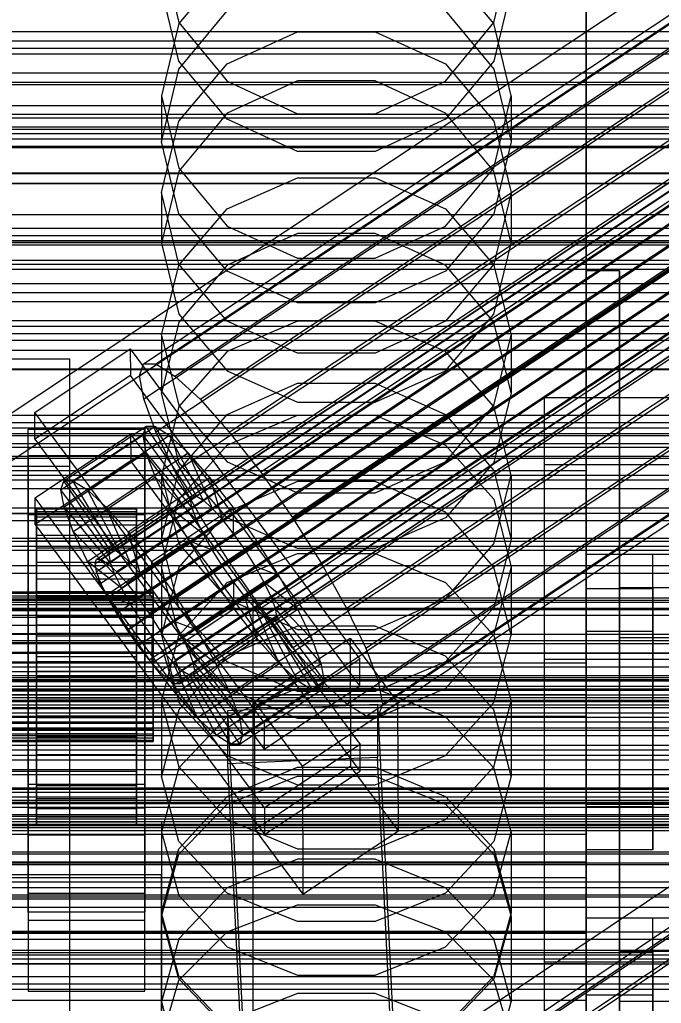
# Model space of a CAD drawing. Header units: millimetres. Extents: x -1970 to 59977, y -50268 to 6837.
# Drawn here: x 132 to 209, y -34498.4 to -34380.3 of the extents above; entities that cross this region are included whole.
import ezdxf

# ---------------------------------------------------------------- set-up
doc = ezdxf.new("R2010")
doc.units = ezdxf.units.MM
for name, color, linetype, lineweight in [('COTAS_O', 1, 'Continuous', 0), ('COTAS_P', 1, 'Continuous', 0), ('frontal_briquetadora', 7, 'Continuous', 0), ('frontal_C01', 7, 'Continuous', 0), ('frontal_C02', 7, 'Continuous', 0), ('frontal_C03', 7, 'Continuous', 0), ('frontal_mezcladora', 7, 'Continuous', 0), ('frontal_secador', 7, 'Continuous', 0), ('frontal_tolva', 7, 'Continuous', 0), ('frontal_tolva-C01', 7, 'Continuous', 0)]:
    doc.layers.add(name, color=color, linetype=linetype, lineweight=lineweight)
doc.dimstyles.new('R19_100', dxfattribs={"dimtxt": 250, "dimasz": 150, "dimexe": 150, "dimexo": 80, "dimgap": 100, "dimtad": 1, "dimtih": 1, "dimtoh": 1, "dimdsep": 46, "dimcen": 0.09, "dimadec": 0, "dimazin": 0, "dimtfac": 1, "dimtdec": 4, "dimtofl": 0, "dimtmove": 0, "dimatfit": 3, "dimfxl": 1, "dimtolj": 1, "dimtzin": 0, "dimarcsym": 0})

# ---------------------------------------------------------------- blocks, each defined once
blk = doc.blocks.new('*D37')
at = {"layer": 'COTAS_P', "color": 0, "lineweight": -2, "transparency": 16777216}
for p, q in [((-1750, -35420), (-1750, -34450)), ((2600, -35420), (2600, -34450)), ((-1600, -34600), (2450, -34600))]:
    blk.add_line(p, q, dxfattribs=at)
at = {"layer": 'COTAS_P', "color": 0, "transparency": 16777216}
for points in [[(-1600, -34575), (-1600, -34625), (-1750, -34600)], [(2450, -34575), (2450, -34625), (2600, -34600)]]:
    blk.add_solid(points, dxfattribs=at)
at = {"layer": 'Defpoints', "color": 0, "transparency": 16777216}
for p in [(2600, -34600), (-1750, -35500), (2600, -35500)]:
    blk.add_point(p, dxfattribs=at)
blk = doc.blocks.new('*D39')
at = {"layer": 'COTAS_O', "color": 0, "lineweight": -2, "transparency": 16777216}
for p, q in [((-1725, -34320), (-1725, -33550)), ((1725, -34320), (1725, -33550)), ((-1575, -33700), (1575, -33700))]:
    blk.add_line(p, q, dxfattribs=at)
at = {"layer": 'COTAS_O', "color": 0, "transparency": 16777216}
for points in [[(-1575, -33675), (-1575, -33725), (-1725, -33700)], [(1575, -33675), (1575, -33725), (1725, -33700)]]:
    blk.add_solid(points, dxfattribs=at)
at = {"layer": 'Defpoints', "color": 0, "transparency": 16777216}
for p in [(1725, -33700), (-1725, -34400), (1725, -34400)]:
    blk.add_point(p, dxfattribs=at)
blk = doc.blocks.new('*D42')
at = {"layer": 'COTAS_O', "color": 0, "lineweight": -2, "transparency": 16777216}
for p, q in [((-570, -33700), (200, -33700)), ((50, -34750), (50, -33850)), ((-570, -34900), (200, -34900))]:
    blk.add_line(p, q, dxfattribs=at)
at = {"layer": 'COTAS_O', "color": 0, "transparency": 16777216}
for points in [[(25, -33850), (75, -33850), (50, -33700)], [(25, -34750), (75, -34750), (50, -34900)]]:
    blk.add_solid(points, dxfattribs=at)
at = {"layer": 'Defpoints', "color": 0, "transparency": 16777216}
for p in [(-650, -33700), (50, -33700), (-650, -34900)]:
    blk.add_point(p, dxfattribs=at)
blk = doc.blocks.new('*D43')
at = {"layer": 'COTAS_O', "color": 0, "lineweight": -2, "transparency": 16777216}
for p, q in [((-650, -34820), (-650, -34050)), ((650, -34820), (650, -34050)), ((-500, -34200), (500, -34200))]:
    blk.add_line(p, q, dxfattribs=at)
at = {"layer": 'COTAS_O', "color": 0, "transparency": 16777216}
for points in [[(-500, -34175), (-500, -34225), (-650, -34200)], [(500, -34175), (500, -34225), (650, -34200)]]:
    blk.add_solid(points, dxfattribs=at)
at = {"layer": 'Defpoints', "color": 0, "transparency": 16777216}
for p in [(650, -34200), (-650, -34900), (650, -34900)]:
    blk.add_point(p, dxfattribs=at)

msp = doc.modelspace()

# ---------------------------------------------------------------- linework, layer by layer
at = {"layer": 'frontal_briquetadora'}
for p, q in [((149, -34371.863), (151.08, -34380.664)), ((188.92, -34380.664), (191, -34371.863)), ((200, -34383.153), (200, -34372.127)), ((200, -34383.24), (200, -34372.205)), ((200, -34372.717), (200, -34391.832)), ((156.907, -34373.853), (151.08, -34380.809)), ((188.92, -34380.809), (183.093, -34373.853)), ((200, -34373.318), (200, -34392.425)), ((200, -34393.018), (200, -34373.92)), ((151.08, -34385.296), (149, -34376.522)), ((191, -34376.522), (188.92, -34385.296)), ((200, -34375.844), (200, -34386.064)), ((200, -34375.925), (200, -34386.153)), ((151.08, -34386.283), (156.906, -34379.254)), ((183.094, -34379.254), (188.92, -34386.283)), ((200, -34379.318), (200, -34388.707)), ((200, -34379.401), (200, -34388.798)), ((151.08, -34380.809), (149, -34389.484)), ((151.08, -34380.664), (156.907, -34387.722)), ((183.093, -34387.722), (188.92, -34380.664)), ((191, -34389.484), (188.92, -34380.809)), ((156.907, -34385.622), (165.327, -34381.804)), ((165.327, -34381.804), (174.673, -34381.804)), ((174.673, -34381.804), (183.093, -34385.622)), ((200, -34391.516), (200, -34383.153)), ((200, -34391.61), (200, -34383.24)), ((156.906, -34392.292), (151.08, -34385.296)), ((151.08, -34392.502), (156.907, -34385.622)), ((183.093, -34385.622), (188.92, -34392.502)), ((188.92, -34385.296), (183.094, -34392.292)), ((149, -34394.99), (151.08, -34386.283)), ((188.92, -34386.283), (191, -34394.99)), ((200, -34386.064), (200, -34393.549)), ((200, -34386.153), (200, -34393.644)), ((165.326, -34387.688), (156.906, -34391.571)), ((156.907, -34387.722), (165.327, -34391.639)), ((174.674, -34387.688), (165.326, -34387.688)), ((174.673, -34391.639), (183.093, -34387.722)), ((183.094, -34391.571), (174.674, -34387.688)), ((149, -34389.484), (149, -34394.99)), ((149, -34389.484), (151.08, -34398.159)), ((188.92, -34398.159), (191, -34389.484)), ((191, -34389.484), (191, -34394.99)), ((200, -34388.707), (200, -34395.296)), ((200, -34388.798), (200, -34395.393)), ((156.906, -34391.571), (151.08, -34398.53)), ((165.327, -34391.639), (174.673, -34391.639)), ((188.92, -34398.53), (183.094, -34391.571)), ((200, -34397.01), (200, -34391.516)), ((200, -34397.108), (200, -34391.61)), ((200, -34391.832), (200, -34410.648)), ((149, -34401.081), (151.08, -34392.502)), ((165.326, -34396.159), (156.906, -34392.292)), ((183.094, -34392.292), (174.674, -34396.159)), ((188.92, -34392.502), (191, -34401.081)), ((200, -34392.425), (200, -34411.23)), ((200, -34411.813), (200, -34393.018)), ((200, -34393.549), (200, -34398.115)), ((200, -34393.644), (200, -34398.214)), ((151.08, -34403.634), (149, -34394.99)), ((191, -34394.99), (188.92, -34403.634)), ((200, -34395.296), (200, -34398.924)), ((200, -34395.393), (200, -34399.023)), ((174.674, -34396.159), (165.326, -34396.159)), ((200, -34399.5), (200, -34397.01)), ((200, -34399.6), (200, -34397.108)), ((151.08, -34398.53), (149, -34407.145)), ((151.08, -34398.159), (156.907, -34405.116)), ((183.093, -34405.116), (188.92, -34398.159)), ((191, -34407.145), (188.92, -34398.53)), ((200, -34398.115), (200, -34399.65)), ((200, -34398.214), (200, -34399.75)), ((200, -34398.924), (200, -34399.5)), ((156.907, -34403.051), (165.327, -34399.304)), ((165.327, -34399.304), (174.673, -34399.304)), ((174.673, -34399.304), (183.093, -34403.051)), ((200, -34399.023), (200, -34399.6)), ((149, -34401.081), (149, -34407.145)), ((151.08, -34409.66), (149, -34401.081)), ((191, -34401.081), (188.92, -34409.66)), ((191, -34401.081), (191, -34407.145)), ((151.08, -34409.801), (156.907, -34403.051)), ((156.906, -34410.517), (151.08, -34403.634)), ((183.093, -34403.051), (188.92, -34409.801)), ((188.92, -34403.634), (183.094, -34410.517)), ((165.326, -34405.988), (156.906, -34409.807)), ((156.907, -34405.116), (165.327, -34408.976)), ((174.674, -34405.988), (165.326, -34405.988)), ((174.673, -34408.976), (183.093, -34405.116)), ((183.094, -34409.807), (174.674, -34405.988)), ((149, -34407.145), (151.08, -34415.689)), ((188.92, -34415.689), (191, -34407.145)), ((165.327, -34408.976), (174.673, -34408.976)), ((149, -34418.219), (151.08, -34409.801)), ((156.907, -34416.54), (151.08, -34409.66)), ((156.906, -34409.807), (151.08, -34416.648)), ((165.326, -34414.319), (156.906, -34410.517)), ((183.094, -34410.517), (174.674, -34414.319)), ((188.92, -34409.66), (183.093, -34416.54)), ((188.92, -34416.648), (183.094, -34409.807)), ((188.92, -34409.801), (191, -34418.219)), ((200, -34454.149), (200, -34410.477)), ((200, -34410.477), (200, -34448.619)), ((204, -34410.477), (200, -34410.477)), ((200, -34410.648), (200, -34429.115)), ((204, -34410.477), (204, -34454.149)), ((204, -34448.619), (204, -34410.477)), ((200, -34411.23), (200, -34429.686)), ((200, -34430.257), (200, -34411.813)), ((174.674, -34414.319), (165.326, -34414.319)), ((151.08, -34416.648), (149, -34425.108)), ((151.08, -34415.689), (156.906, -34422.488)), ((165.327, -34416.505), (156.907, -34420.17)), ((165.327, -34420.358), (156.907, -34416.54)), ((174.673, -34416.505), (165.327, -34416.505)), ((183.093, -34420.17), (174.673, -34416.505)), ((183.093, -34416.54), (174.673, -34420.358)), ((183.094, -34422.488), (188.92, -34415.689)), ((191, -34425.108), (188.92, -34416.648)), ((149, -34418.219), (149, -34425.108)), ((149, -34418.219), (151.08, -34426.637)), ((188.92, -34426.637), (191, -34418.219)), ((191, -34418.219), (191, -34425.108)), ((156.907, -34420.17), (151.08, -34426.776)), ((188.92, -34426.776), (183.093, -34420.17)), ((174.673, -34420.358), (165.327, -34420.358)), ((156.906, -34422.488), (165.326, -34426.241)), ((174.674, -34426.241), (183.094, -34422.488)), ((156.906, -34427.72), (165.326, -34423.972)), ((165.326, -34423.972), (174.674, -34423.972)), ((174.674, -34423.972), (183.094, -34427.72)), ((151.08, -34433.486), (149, -34425.108)), ((191, -34425.108), (188.92, -34433.486)), ((151.08, -34426.776), (149, -34435.012)), ((151.08, -34426.637), (156.907, -34433.388)), ((165.326, -34426.241), (174.674, -34426.241)), ((183.093, -34433.388), (188.92, -34426.637)), ((191, -34435.012), (188.92, -34426.776)), ((151.08, -34434.426), (156.906, -34427.72)), ((156.907, -34431.392), (165.327, -34427.785)), ((165.327, -34427.785), (174.673, -34427.785)), ((174.673, -34427.785), (183.093, -34431.392)), ((183.094, -34427.72), (188.92, -34434.426)), ((200, -34429.115), (200, -34447.187)), ((200, -34429.686), (200, -34447.745)), ((200, -34448.302), (200, -34430.257)), ((151.08, -34437.891), (156.907, -34431.392)), ((183.093, -34431.392), (188.92, -34437.891)), ((149, -34442.708), (151.08, -34434.426)), ((156.906, -34440.145), (151.08, -34433.486)), ((156.907, -34433.388), (165.327, -34437.134)), ((174.673, -34437.134), (183.093, -34433.388)), ((188.92, -34433.486), (183.094, -34440.145)), ((188.92, -34434.426), (191, -34442.708)), ((200, -34434.477), (-160, -34434.477)), ((149, -34435.012), (149, -34442.708)), ((149, -34435.012), (151.08, -34443.249)), ((188.92, -34443.249), (191, -34435.012)), ((191, -34435.012), (191, -34442.708)), ((200, -34478.149), (200, -34434.477)), ((200, -34439.62), (200, -34434.477)), ((165.326, -34435.765), (156.906, -34439.459)), ((174.674, -34435.765), (165.326, -34435.765)), ((183.094, -34439.459), (174.674, -34435.765)), ((149, -34445.996), (151.08, -34437.891)), ((165.327, -34437.134), (174.673, -34437.134)), ((188.92, -34437.891), (191, -34445.996)), ((200, -34441.272), (200, -34438.696)), ((200, -34438.696), (200, -34442.962)), ((-160, -34439.62), (200, -34439.62)), ((156.906, -34439.459), (151.08, -34446.067)), ((165.326, -34443.818), (156.906, -34440.145)), ((183.094, -34440.145), (174.674, -34443.818)), ((188.92, -34446.067), (183.094, -34439.459)), ((200, -34439.62), (200, -34483.291)), ((200, -34450.299), (200, -34441.272)), ((151.08, -34450.901), (149, -34442.708)), ((151.08, -34443.249), (156.907, -34449.855)), ((174.674, -34443.818), (165.326, -34443.818)), ((183.093, -34449.855), (188.92, -34443.249)), ((191, -34442.708), (188.92, -34450.901)), ((200, -34442.962), (200, -34453.421)), ((156.907, -34447.906), (165.327, -34444.394)), ((165.327, -34444.394), (174.673, -34444.394)), ((174.673, -34444.394), (183.093, -34447.906)), ((200, -34444.477), (208, -34444.477)), ((200, -34474.477), (200, -34444.477)), ((200, -34448.416), (200, -34444.991)), ((208, -34444.477), (210, -34444.477)), ((208, -34474.477), (208, -34444.477)), ((149, -34445.996), (149, -34454.221)), ((151.08, -34454.101), (149, -34445.996)), ((151.08, -34446.067), (149, -34454.221)), ((191, -34445.996), (188.92, -34454.101)), ((191, -34454.221), (188.92, -34446.067)), ((191, -34445.996), (191, -34454.221)), ((200, -34447.187), (200, -34464.816)), ((151.08, -34454.234), (156.907, -34447.906)), ((183.093, -34447.906), (188.92, -34454.234)), ((200, -34447.745), (200, -34465.36)), ((200, -34465.903), (200, -34448.302)), ((200, -34458.171), (200, -34448.416)), ((204, -34448.477), (210, -34448.477)), ((204, -34454.477), (204, -34448.477)), ((200, -34448.619), (200, -34492.29)), ((200, -34448.619), (204, -34448.619)), ((200, -34448.619), (200, -34474.822)), ((200, -34453.761), (200, -34448.619)), ((200, -34448.619), (208, -34448.619)), ((204, -34492.29), (204, -34448.619)), ((208, -34474.822), (208, -34448.619)), ((208, -34448.619), (208, -34453.761)), ((156.906, -34457.404), (151.08, -34450.901)), ((156.907, -34449.855), (165.327, -34453.52)), ((174.673, -34453.52), (183.093, -34449.855)), ((188.92, -34450.901), (183.094, -34457.404)), ((200, -34464.401), (200, -34450.299)), ((200, -34453.453), (200, -34450.877)), ((200, -34450.877), (200, -34455.143)), ((200, -34451.11), (-160, -34451.11)), ((200, -34483.291), (200, -34451.11)), ((200, -34457.538), (200, -34451.11)), ((165.326, -34453.127), (156.906, -34456.734)), ((174.674, -34453.127), (165.326, -34453.127)), ((183.094, -34456.734), (174.674, -34453.127)), ((149, -34454.221), (151.08, -34462.278)), ((149, -34462.125), (151.08, -34454.234)), ((156.907, -34460.601), (151.08, -34454.101)), ((165.327, -34453.52), (174.673, -34453.52)), ((188.92, -34454.101), (183.093, -34460.601)), ((188.92, -34462.278), (191, -34454.221)), ((188.92, -34454.234), (191, -34462.125)), ((200, -34453.421), (200, -34468.481)), ((200, -34462.48), (200, -34453.453)), ((200, -34479.964), (200, -34453.761)), ((208, -34453.761), (200, -34453.761)), ((200, -34698), (200, -34454.149)), ((200, -34454.149), (200, -34492.29)), ((204, -34454.149), (200, -34454.149)), ((204, -34454.149), (204, -34698)), ((204, -34492.29), (204, -34454.149)), ((204, -34454.477), (210, -34454.477)), ((208, -34453.761), (208, -34479.964)), ((200, -34455.143), (200, -34465.602)), ((156.906, -34456.734), (151.08, -34463.181)), ((188.92, -34463.18), (183.094, -34456.734)), ((-160, -34457.538), (200, -34457.538)), ((165.326, -34460.988), (156.906, -34457.404)), ((183.094, -34457.404), (174.674, -34460.988)), ((200, -34457.538), (200, -34489.719)), ((200, -34472.77), (200, -34458.171)), ((200, -34461.368), (-160, -34461.368)), ((165.327, -34460.596), (156.907, -34464.004)), ((165.327, -34464.208), (156.907, -34460.601)), ((174.674, -34460.988), (165.326, -34460.988)), ((174.673, -34460.596), (165.327, -34460.596)), ((183.093, -34464.004), (174.673, -34460.596)), ((183.093, -34460.601), (174.673, -34464.208)), ((200, -34489.719), (200, -34461.368)), ((200, -34463.94), (200, -34461.368)), ((149, -34462.125), (149, -34471.125)), ((149, -34462.125), (151.08, -34470.016)), ((151.08, -34462.278), (156.906, -34468.668)), ((183.094, -34468.668), (188.92, -34462.278)), ((188.92, -34470.016), (191, -34462.125)), ((191, -34462.125), (191, -34471.125)), ((200, -34476.582), (200, -34462.48)), ((-160, -34463.94), (200, -34463.94)), ((151.08, -34463.181), (149, -34471.125)), ((191, -34471.125), (188.92, -34463.18)), ((200, -34463.94), (200, -34492.29)), ((156.907, -34464.004), (151.08, -34470.145)), ((174.673, -34464.208), (165.327, -34464.208)), ((188.92, -34470.145), (183.093, -34464.004)), ((200, -34481.433), (200, -34464.401)), ((200, -34464.816), (200, -34481.959)), ((200, -34465.36), (200, -34482.486)), ((200, -34465.602), (200, -34480.662)), ((200, -34483.013), (200, -34465.903)), ((156.906, -34468.668), (165.326, -34472.188)), ((174.674, -34472.188), (183.094, -34468.668)), ((200, -34468.481), (200, -34485.849)), ((151.08, -34470.145), (149, -34477.803)), ((151.08, -34470.016), (156.907, -34476.344)), ((156.906, -34473.572), (165.326, -34470.06)), ((165.326, -34470.06), (174.674, -34470.06)), ((174.674, -34470.06), (183.094, -34473.572)), ((183.093, -34476.344), (188.92, -34470.016)), ((191, -34477.803), (188.92, -34470.145)), ((151.08, -34478.964), (149, -34471.125)), ((156.907, -34474.485), (165.327, -34471.151)), ((165.326, -34472.188), (174.674, -34472.188)), ((165.327, -34471.151), (174.673, -34471.151)), ((174.673, -34471.151), (183.093, -34474.485)), ((191, -34471.125), (188.92, -34478.964)), ((200, -34489.991), (200, -34472.77)), ((151.08, -34479.841), (156.906, -34473.572)), ((151.08, -34480.494), (156.907, -34474.485)), ((183.093, -34474.485), (188.92, -34480.494)), ((183.094, -34473.572), (188.92, -34479.841)), ((200, -34474.477), (208, -34474.477)), ((208, -34474.477), (210, -34474.477)), ((200, -34474.822), (200, -34479.964)), ((208, -34474.822), (200, -34474.822)), ((208, -34479.964), (208, -34474.822)), ((156.907, -34476.344), (165.327, -34479.856)), ((174.673, -34479.856), (183.093, -34476.344)), ((200, -34493.614), (200, -34476.582)), ((149, -34477.803), (149, -34487.557)), ((149, -34477.803), (151.08, -34485.461)), ((188.92, -34485.461), (191, -34477.803)), ((191, -34477.803), (191, -34487.557)), ((200, -34478.149), (-160, -34478.149)), ((156.906, -34485.172), (151.08, -34478.964)), ((188.92, -34478.964), (183.094, -34485.172)), ((200, -34722), (200, -34478.149)), ((200, -34483.291), (200, -34478.149)), ((149, -34487.557), (151.08, -34479.841)), ((165.327, -34479.856), (174.673, -34479.856)), ((188.92, -34479.841), (191, -34487.557)), ((208, -34479.964), (200, -34479.964)), ((-160, -34481.433), (200, -34481.433)), ((149, -34487.986), (151.08, -34480.494)), ((165.326, -34481.091), (156.906, -34484.534)), ((174.674, -34481.091), (165.326, -34481.091)), ((183.094, -34484.534), (174.674, -34481.091)), ((188.92, -34480.494), (191, -34487.986)), ((200, -34480.662), (200, -34498.03)), ((200, -34498.801), (200, -34481.433)), ((200, -34481.959), (200, -34498.57)), ((200, -34482.486), (200, -34499.08)), ((-160, -34483.291), (200, -34483.291)), ((200, -34499.589), (200, -34483.013)), ((200, -34483.291), (200, -34727.142)), ((200, -34715.652), (200, -34483.291)), ((200, -34489.719), (200, -34483.291)), ((156.906, -34484.534), (151.08, -34490.676)), ((165.326, -34488.588), (156.906, -34485.172)), ((183.094, -34485.172), (174.674, -34488.588)), ((188.92, -34490.676), (183.094, -34484.534)), ((-160, -34485.849), (200, -34485.849)), ((151.08, -34485.461), (156.907, -34491.602)), ((183.093, -34491.602), (188.92, -34485.461)), ((200, -34485.849), (200, -34502.881)), ((151.08, -34495.158), (149, -34487.557)), ((156.907, -34489.803), (165.327, -34486.586)), ((165.327, -34486.586), (174.673, -34486.586)), ((174.673, -34486.586), (183.093, -34489.803)), ((191, -34487.557), (188.92, -34495.158)), ((149, -34487.986), (149, -34498.23)), ((151.08, -34495.478), (149, -34487.986)), ((174.674, -34488.588), (165.326, -34488.588)), ((191, -34487.986), (188.92, -34495.478)), ((191, -34487.986), (191, -34498.23)), ((200, -34488.149), (208, -34488.149)), ((200, -34518.149), (200, -34488.149)), ((208, -34488.149), (210, -34488.149)), ((208, -34518.149), (208, -34488.149)), ((-160, -34489.719), (200, -34489.719)), ((151.08, -34495.6), (156.907, -34489.803)), ((183.093, -34489.803), (188.92, -34495.6)), ((200, -34489.719), (200, -34722.08)), ((200, -34716.717), (200, -34489.719)), ((200, -34492.29), (200, -34489.719)), ((-160, -34489.991), (200, -34489.991)), ((151.08, -34490.676), (149, -34498.23)), ((191, -34498.23), (188.92, -34490.676)), ((200, -34489.991), (200, -34507.212)), ((156.907, -34491.602), (165.327, -34495.01)), ((174.673, -34495.01), (183.093, -34491.602)), ((204, -34492.149), (210, -34492.149)), ((204, -34498.149), (204, -34492.149)), ((-160, -34492.29), (200, -34492.29)), ((200, -34492.29), (200, -34719.288)), ((200, -34492.29), (204, -34492.29)), ((200, -34492.29), (200, -34713.16)), ((200, -34497.432), (200, -34492.29)), ((200, -34492.29), (208, -34492.29)), ((204, -34719.288), (204, -34492.29)), ((208, -34713.16), (208, -34492.29)), ((208, -34492.29), (208, -34497.432)), ((-160, -34493.614), (200, -34493.614)), ((200, -34510.982), (200, -34493.614)), ((149, -34502.829), (151.08, -34495.6)), ((156.906, -34501.17), (151.08, -34495.158)), ((156.907, -34501.486), (151.08, -34495.478)), ((165.327, -34495.01), (174.673, -34495.01)), ((188.92, -34495.478), (183.093, -34501.486)), ((188.92, -34495.158), (183.094, -34501.17)), ((188.92, -34495.6), (191, -34502.829)), ((-160, -34498.03), (200, -34498.03)), ((165.326, -34497.219), (156.906, -34500.552)), ((174.674, -34497.219), (165.326, -34497.219)), ((183.094, -34500.552), (174.674, -34497.219)), ((200, -34718.302), (200, -34497.432)), ((208, -34497.432), (200, -34497.432)), ((200, -34498.03), (200, -34515.062)), ((204, -34498.149), (210, -34498.149)), ((208, -34497.432), (208, -34718.302)), ((149, -34498.23), (151.08, -34505.662)), ((188.92, -34505.662), (191, -34498.23))]:
    msp.add_line(p, q, dxfattribs=at)
at = {"layer": 'frontal_C01'}
for p, q in [((146.872, -34421.648), (331.181, -34299.317)), ((148.32, -34421.655), (332.629, -34299.324)), ((146.383, -34423.082), (330.692, -34300.75)), ((150.629, -34423.103), (334.938, -34300.771)), ((141.218, -34445.083), (355.017, -34303.179)), ((141.731, -34445.086), (355.53, -34303.182)), ((141.045, -34445.591), (354.844, -34303.687)), ((142.549, -34445.599), (356.348, -34303.694)), ((146.887, -34425.858), (331.197, -34303.526)), ((153.641, -34425.891), (337.95, -34303.56)), ((141.224, -34446.575), (355.022, -34304.671)), ((143.617, -34446.587), (357.415, -34304.683)), ((141.742, -34447.968), (355.541, -34306.063)), ((144.861, -34447.983), (358.659, -34306.079)), ((142.565, -34449.674), (356.363, -34307.77)), ((359.995, -34307.788), (146.196, -34449.692)), ((148.35, -34429.788), (332.659, -34307.456)), ((157.152, -34429.832), (341.461, -34307.5)), ((143.635, -34451.578), (357.434, -34309.674)), ((147.533, -34451.597), (361.332, -34309.693)), ((144.881, -34453.55), (358.68, -34311.645)), ((148.779, -34453.569), (362.578, -34311.665)), ((150.672, -34434.604), (334.981, -34312.272)), ((345.231, -34312.323), (160.922, -34434.655)), ((146.218, -34455.455), (360.017, -34313.551)), ((149.85, -34455.473), (363.648, -34313.569)), ((147.554, -34457.164), (361.352, -34315.26)), ((150.672, -34457.18), (364.471, -34315.275)), ((148.798, -34458.56), (362.596, -34316.656)), ((151.191, -34458.572), (364.989, -34316.668)), ((149.865, -34459.548), (363.664, -34317.644)), ((150.683, -34460.061), (364.482, -34318.157)), ((151.196, -34460.064), (364.995, -34318.159)), ((151.369, -34459.556), (365.168, -34317.652)), ((153.694, -34439.977), (338.003, -34317.646)), ((164.693, -34440.032), (349.002, -34317.701)), ((157.211, -34445.542), (341.52, -34323.211)), ((168.21, -34445.597), (352.519, -34323.266)), ((160.982, -34450.92), (345.291, -34328.588)), ((171.232, -34450.971), (355.541, -34328.639)), ((164.752, -34455.743), (349.061, -34333.411)), ((173.554, -34455.787), (357.863, -34333.455)), ((168.263, -34459.683), (352.572, -34337.351)), ((175.016, -34459.717), (359.326, -34337.385)), ((171.275, -34462.472), (355.584, -34340.14)), ((175.521, -34462.493), (359.83, -34340.161)), ((173.584, -34463.919), (357.893, -34341.588)), ((175.032, -34463.926), (359.341, -34341.595)), ((228.298, -34363.008), (130, -34428.251)), ((130, -34433.939), (228.298, -34368.695)), ((133.809, -34427.463), (145.277, -34419.851)), ((145.277, -34419.851), (145.289, -34423.053)), ((145.277, -34419.851), (172.809, -34457.09)), ((146.383, -34423.082), (146.872, -34421.648)), ((146.872, -34421.648), (148.32, -34421.655)), ((148.32, -34421.655), (150.629, -34423.103)), ((145.289, -34423.053), (133.821, -34430.664)), ((172.821, -34460.292), (145.289, -34423.053)), ((146.887, -34425.858), (146.383, -34423.082)), ((150.629, -34423.103), (153.641, -34425.891)), ((148.35, -34429.788), (146.887, -34425.858)), ((153.641, -34425.891), (157.152, -34429.832)), ((133.821, -34430.664), (133.809, -34427.463)), ((161.341, -34464.702), (133.809, -34427.463)), ((133, -34432.69), (133, -34429.489)), ((133, -34429.489), (147, -34429.489)), ((133, -34474.962), (133, -34429.489)), ((137.313, -34435.674), (147.143, -34429.149)), ((138.396, -34435.679), (148.226, -34429.155)), ((147.143, -34429.149), (146.777, -34430.222)), ((147, -34429.489), (147, -34432.69)), ((147, -34429.489), (147, -34474.962)), ((148.226, -34429.155), (147.143, -34429.149)), ((147.143, -34429.149), (152.686, -34437.472)), ((149.953, -34430.237), (148.226, -34429.155)), ((148.226, -34429.155), (153.199, -34437.474)), ((133.821, -34430.664), (161.353, -34467.903)), ((133.847, -34437.708), (145.315, -34430.096)), ((136.948, -34436.746), (146.777, -34430.222)), ((140.123, -34436.762), (149.953, -34430.237)), ((145.315, -34430.096), (145.327, -34433.298)), ((145.315, -34430.096), (172.847, -34467.335)), ((146.777, -34430.222), (152.513, -34437.98)), ((146.777, -34430.222), (147.155, -34432.298)), ((150.672, -34434.604), (148.35, -34429.788)), ((152.207, -34432.323), (149.953, -34430.237)), ((149.953, -34430.237), (154.017, -34437.987)), ((157.152, -34429.832), (160.922, -34434.655)), ((147, -34432.69), (133, -34432.69)), ((133, -34432.69), (133, -34478.164)), ((137.325, -34438.823), (147.155, -34432.298)), ((142.377, -34438.848), (152.207, -34432.323)), ((147, -34478.164), (147, -34432.69)), ((147.155, -34432.298), (152.692, -34438.963)), ((147.155, -34432.298), (148.249, -34435.238)), ((154.833, -34435.271), (152.207, -34432.323)), ((152.207, -34432.323), (155.085, -34438.975)), ((145.327, -34433.298), (133.859, -34440.91)), ((172.859, -34470.537), (145.327, -34433.298)), ((138.419, -34441.762), (148.249, -34435.238)), ((145.003, -34441.795), (154.833, -34435.271)), ((148.249, -34435.238), (153.21, -34440.356)), ((148.249, -34435.238), (149.985, -34438.84)), ((153.694, -34439.977), (150.672, -34434.604)), ((157.653, -34438.879), (154.833, -34435.271)), ((154.833, -34435.271), (156.329, -34440.371)), ((160.922, -34434.655), (164.693, -34440.032)), ((136.948, -34436.746), (137.313, -34435.674)), ((142.683, -34444.504), (136.948, -34436.746)), ((137.325, -34438.823), (136.948, -34436.746)), ((142.856, -34443.996), (137.313, -34435.674)), ((137.313, -34435.674), (138.396, -34435.679)), ((143.369, -34443.999), (138.396, -34435.679)), ((138.396, -34435.679), (140.123, -34436.762)), ((144.188, -34444.511), (140.123, -34436.762)), ((140.123, -34436.762), (142.377, -34438.848)), ((133.859, -34440.91), (133.847, -34437.708)), ((161.379, -34474.947), (133.847, -34437.708)), ((152.686, -34437.472), (142.856, -34443.996)), ((153.199, -34437.474), (143.369, -34443.999)), ((152.513, -34437.98), (152.686, -34437.472)), ((152.686, -34437.472), (153.199, -34437.474)), ((153.199, -34437.474), (154.017, -34437.987)), ((134, -34449.02), (134, -34439.041)), ((134, -34439.041), (134, -34439.372)), ((134, -34439.041), (146, -34439.041)), ((134, -34440.002), (134, -34439.041)), ((142.862, -34445.488), (137.325, -34438.823)), ((138.419, -34441.762), (137.325, -34438.823)), ((140.156, -34445.365), (149.985, -34438.84)), ((145.255, -34445.5), (142.377, -34438.848)), ((142.377, -34438.848), (145.003, -34441.795)), ((152.513, -34437.98), (142.683, -34444.504)), ((152.692, -34438.963), (142.862, -34445.488)), ((154.017, -34437.987), (144.188, -34444.511)), ((155.085, -34438.975), (145.255, -34445.5)), ((146, -34439.372), (146, -34439.041)), ((146, -34439.041), (146, -34449.02)), ((146, -34439.041), (146, -34440.002)), ((157.653, -34438.879), (147.823, -34445.403)), ((149.985, -34438.84), (154.033, -34442.062)), ((149.985, -34438.84), (152.246, -34442.86)), ((152.692, -34438.963), (152.513, -34437.98)), ((153.21, -34440.356), (152.692, -34438.963)), ((154.017, -34437.987), (155.085, -34438.975)), ((155.085, -34438.975), (156.329, -34440.371)), ((157.665, -34442.08), (157.653, -34438.879)), ((160.474, -34442.901), (157.653, -34438.879)), ((133, -34442.936), (133, -34439.734)), ((133, -34439.734), (147, -34439.734)), ((133, -34485.207), (133, -34439.734)), ((134, -34449.177), (134, -34439.372)), ((134, -34439.372), (134, -34440.972)), ((134, -34439.372), (146, -34439.372)), ((134, -34449.475), (134, -34440.002)), ((134, -34440.002), (146, -34440.002)), ((134, -34442.189), (134, -34440.002)), ((146, -34440.972), (146, -34439.372)), ((146, -34439.372), (146, -34449.177)), ((146, -34440.002), (146, -34449.475)), ((146, -34440.002), (146, -34442.189)), ((147, -34439.734), (147, -34442.936)), ((147, -34439.734), (147, -34485.207)), ((157.211, -34445.542), (153.694, -34439.977)), ((164.693, -34440.032), (168.21, -34445.597)), ((133.859, -34440.91), (161.391, -34478.149)), ((134, -34449.935), (134, -34440.972)), ((134, -34440.972), (134, -34443.733)), ((134, -34440.972), (146, -34440.972)), ((153.21, -34440.356), (143.38, -34446.88)), ((146, -34443.733), (146, -34440.972)), ((146, -34440.972), (146, -34449.935)), ((156.329, -34440.371), (146.499, -34446.896)), ((154.033, -34442.062), (153.21, -34440.356)), ((156.329, -34440.371), (157.665, -34442.08)), ((134, -34450.512), (134, -34442.189)), ((134, -34442.189), (146, -34442.189)), ((134, -34445.455), (134, -34442.189)), ((143.38, -34446.88), (138.419, -34441.762)), ((140.156, -34445.365), (138.419, -34441.762)), ((154.033, -34442.062), (144.203, -34448.587)), ((146.499, -34446.896), (145.003, -34441.795)), ((145.003, -34441.795), (147.823, -34445.403)), ((146, -34442.189), (146, -34450.512)), ((146, -34442.189), (146, -34445.455)), ((147.835, -34448.605), (157.665, -34442.08)), ((155.103, -34443.966), (154.033, -34442.062)), ((157.665, -34442.08), (159.001, -34443.986)), ((147, -34442.936), (133, -34442.936)), ((133, -34442.936), (133, -34488.409)), ((134, -34451.243), (134, -34443.733)), ((134, -34443.733), (134, -34447.467)), ((134, -34443.733), (146, -34443.733)), ((142.416, -34449.384), (152.246, -34442.86)), ((146, -34447.467), (146, -34443.733)), ((146, -34443.733), (146, -34451.243)), ((147, -34488.409), (147, -34442.936)), ((150.644, -34449.425), (160.474, -34442.901)), ((152.246, -34442.86), (155.103, -34443.966)), ((152.246, -34442.86), (154.877, -34447.023)), ((160.474, -34442.901), (159.001, -34443.986)), ((163.105, -34447.064), (160.474, -34442.901)), ((142.856, -34443.996), (142.683, -34444.504)), ((142.683, -34444.504), (142.862, -34445.488)), ((143.369, -34443.999), (142.856, -34443.996)), ((144.188, -34444.511), (143.369, -34443.999)), ((145.255, -34445.5), (144.188, -34444.511)), ((155.103, -34443.966), (145.274, -34450.491)), ((159.001, -34443.986), (149.171, -34450.51)), ((156.35, -34445.938), (155.103, -34443.966)), ((159.001, -34443.986), (160.247, -34445.958)), ((134, -34452.058), (134, -34445.455)), ((134, -34445.455), (146, -34445.455)), ((134, -34449.575), (134, -34445.455)), ((144.203, -34448.587), (140.156, -34445.365)), ((142.416, -34449.384), (140.156, -34445.365)), ((141.045, -34445.591), (141.218, -34445.083)), ((141.224, -34446.575), (141.045, -34445.591)), ((141.218, -34445.083), (141.731, -34445.086)), ((141.731, -34445.086), (142.549, -34445.599)), ((142.549, -34445.599), (143.617, -34446.587)), ((142.862, -34445.488), (143.38, -34446.88)), ((146.499, -34446.896), (145.255, -34445.5)), ((146, -34445.455), (146, -34452.058)), ((146, -34445.455), (146, -34449.575)), ((156.35, -34445.938), (146.52, -34452.463)), ((147.823, -34445.403), (147.835, -34448.605)), ((147.823, -34445.403), (150.644, -34449.425)), ((160.247, -34445.958), (150.417, -34452.482)), ((154.877, -34447.023), (156.35, -34445.938)), ((157.686, -34447.844), (156.35, -34445.938)), ((160.982, -34450.92), (157.211, -34445.542)), ((163.105, -34447.064), (160.247, -34445.958)), ((160.247, -34445.958), (161.318, -34447.862)), ((168.21, -34445.597), (171.232, -34450.971)), ((141.742, -34447.968), (141.224, -34446.575)), ((143.38, -34446.88), (144.203, -34448.587)), ((143.617, -34446.587), (144.861, -34447.983)), ((145.047, -34453.547), (154.877, -34447.023)), ((147.835, -34448.605), (146.499, -34446.896)), ((153.275, -34453.588), (163.105, -34447.064)), ((154.877, -34447.023), (157.698, -34451.045)), ((165.365, -34451.083), (163.105, -34447.064)), ((134, -34453.011), (134, -34447.467)), ((134, -34447.467), (134, -34451.918)), ((134, -34447.467), (146, -34447.467)), ((142.565, -34449.674), (141.742, -34447.968)), ((144.203, -34448.587), (145.274, -34450.491)), ((144.861, -34447.983), (146.196, -34449.692)), ((146, -34451.918), (146, -34447.467)), ((146, -34447.467), (146, -34453.011)), ((157.686, -34447.844), (147.856, -34454.368)), ((161.318, -34447.862), (151.488, -34454.386)), ((157.698, -34451.045), (157.686, -34447.844)), ((159.022, -34449.552), (157.686, -34447.844)), ((165.365, -34451.083), (161.318, -34447.862)), ((161.318, -34447.862), (162.14, -34449.568)), ((-148, -34449.02), (148, -34449.02)), ((-148, -34449.177), (148, -34449.177)), ((-148, -34449.475), (148, -34449.475)), ((134, -34449.177), (134, -34449.02)), ((146, -34449.02), (134, -34449.02)), ((134, -34449.02), (134, -34449.475)), ((134, -34449.935), (134, -34449.177)), ((146, -34449.177), (134, -34449.177)), ((146, -34449.475), (134, -34449.475)), ((134, -34449.475), (134, -34450.512)), ((134, -34454.01), (134, -34449.575)), ((134, -34449.575), (146, -34449.575)), ((134, -34454.27), (134, -34449.575)), ((145.274, -34450.491), (142.416, -34449.384)), ((145.047, -34453.547), (142.416, -34449.384)), ((143.635, -34451.578), (142.565, -34449.674)), ((146, -34449.02), (146, -34449.177)), ((146, -34449.475), (146, -34449.02)), ((146, -34449.177), (146, -34449.935)), ((146, -34450.512), (146, -34449.475)), ((146, -34449.575), (146, -34454.01)), ((146, -34449.575), (146, -34454.27)), ((146.196, -34449.692), (147.533, -34451.597)), ((149.171, -34450.51), (147.835, -34448.605)), ((148, -34449.177), (148, -34449.02)), ((148, -34449.02), (148, -34449.475)), ((148, -34449.935), (148, -34449.177)), ((148, -34449.475), (148, -34450.512)), ((149.171, -34450.51), (150.644, -34449.425)), ((159.022, -34449.552), (149.192, -34456.077)), ((150.644, -34449.425), (153.275, -34453.588)), ((162.14, -34449.568), (152.311, -34456.092)), ((160.518, -34454.653), (159.022, -34449.552)), ((160.266, -34450.949), (159.022, -34449.552)), ((167.102, -34454.686), (162.14, -34449.568)), ((162.14, -34449.568), (162.659, -34450.961)), ((-148, -34449.935), (148, -34449.935)), ((-148, -34450.512), (148, -34450.512)), ((134, -34451.243), (134, -34449.935)), ((146, -34449.935), (134, -34449.935)), ((146, -34450.512), (134, -34450.512)), ((134, -34450.512), (134, -34452.058)), ((145.274, -34450.491), (146.52, -34452.463)), ((146, -34449.935), (146, -34451.243)), ((146, -34452.058), (146, -34450.512)), ((148, -34451.243), (148, -34449.935)), ((148, -34450.512), (148, -34452.058)), ((150.417, -34452.482), (149.171, -34450.51)), ((160.266, -34450.949), (150.436, -34457.473)), ((163.144, -34457.6), (160.266, -34450.949)), ((161.333, -34451.937), (160.266, -34450.949)), ((164.752, -34455.743), (160.982, -34450.92)), ((-148, -34451.243), (148, -34451.243)), ((-148, -34452.058), (148, -34452.058)), ((134, -34453.011), (134, -34451.243)), ((146, -34451.243), (134, -34451.243)), ((134, -34451.918), (134, -34455.12)), ((146, -34451.918), (134, -34451.918)), ((134, -34451.918), (134, -34456.784)), ((146, -34452.058), (134, -34452.058)), ((134, -34452.058), (134, -34454.01)), ((144.881, -34453.55), (143.635, -34451.578)), ((146, -34451.243), (146, -34453.011)), ((146, -34455.12), (146, -34451.918)), ((146, -34456.784), (146, -34451.918)), ((146, -34454.01), (146, -34452.058)), ((147.533, -34451.597), (148.779, -34453.569)), ((147.868, -34457.57), (157.698, -34451.045)), ((148, -34453.011), (148, -34451.243)), ((148, -34452.058), (148, -34454.01)), ((161.333, -34451.937), (151.503, -34458.461)), ((162.659, -34450.961), (152.829, -34457.485)), ((162.837, -34451.944), (153.008, -34458.469)), ((155.535, -34457.608), (165.365, -34451.083)), ((157.698, -34451.045), (160.518, -34454.653)), ((165.397, -34459.687), (161.333, -34451.937)), ((162.151, -34452.45), (161.333, -34451.937)), ((168.196, -34457.626), (162.659, -34450.961)), ((162.659, -34450.961), (162.837, -34451.944)), ((162.837, -34451.944), (162.664, -34452.452)), ((168.573, -34459.702), (162.837, -34451.944)), ((167.102, -34454.686), (165.365, -34451.083)), ((171.232, -34450.971), (173.554, -34455.787)), ((-148, -34453.011), (148, -34453.011)), ((134, -34455.12), (134, -34453.011)), ((146, -34453.011), (134, -34453.011)), ((146.52, -34452.463), (145.047, -34453.547)), ((146, -34453.011), (146, -34455.12)), ((146.52, -34452.463), (147.856, -34454.368)), ((148, -34455.12), (148, -34453.011)), ((151.488, -34454.386), (150.417, -34452.482)), ((150.417, -34452.482), (153.275, -34453.588)), ((162.151, -34452.45), (152.321, -34458.974)), ((162.664, -34452.452), (152.835, -34458.976)), ((167.125, -34460.769), (162.151, -34452.45)), ((162.664, -34452.452), (162.151, -34452.45)), ((168.208, -34460.775), (162.664, -34452.452)), ((-148, -34454.01), (148, -34454.01)), ((146, -34454.01), (134, -34454.01)), ((134, -34454.01), (134, -34456.234)), ((134, -34456.234), (134, -34454.27)), ((134, -34454.27), (146, -34454.27)), ((134, -34459.219), (134, -34454.27)), ((146.218, -34455.455), (144.881, -34453.55)), ((147.868, -34457.57), (145.047, -34453.547)), ((146, -34456.234), (146, -34454.01)), ((146, -34454.27), (146, -34456.234)), ((146, -34454.27), (146, -34459.219)), ((147.856, -34454.368), (147.868, -34457.57)), ((147.856, -34454.368), (149.192, -34456.077)), ((148, -34454.01), (148, -34456.234)), ((148.779, -34453.569), (149.85, -34455.473)), ((152.311, -34456.092), (151.488, -34454.386)), ((151.488, -34454.386), (155.535, -34457.608)), ((153.275, -34453.588), (155.535, -34457.608)), ((148, -34455.12), (-148, -34455.12)), ((134, -34455.12), (146, -34455.12)), ((134, -34457.425), (134, -34455.12)), ((146, -34455.12), (146, -34457.425)), ((147.554, -34457.164), (146.218, -34455.455)), ((148, -34457.425), (148, -34455.12)), ((149.85, -34455.473), (150.672, -34457.18)), ((150.688, -34461.177), (160.518, -34454.653)), ((157.272, -34461.21), (167.102, -34454.686)), ((160.19, -34462.189), (171.658, -34454.578)), ((160.518, -34454.653), (163.144, -34457.6)), ((168.196, -34457.626), (167.102, -34454.686)), ((171.658, -34454.578), (171.715, -34469.946)), ((171.658, -34454.578), (177.394, -34462.336)), ((-148, -34456.234), (148, -34456.234)), ((146, -34456.234), (134, -34456.234)), ((134, -34456.234), (134, -34458.578)), ((134, -34457.425), (134, -34456.784)), ((134, -34456.784), (134, -34461.733)), ((134, -34456.784), (146, -34456.784)), ((146, -34458.578), (146, -34456.234)), ((146, -34461.733), (146, -34456.784)), ((146, -34456.784), (146, -34457.425)), ((148, -34456.234), (148, -34458.578)), ((149.192, -34456.077), (150.688, -34461.177)), ((149.192, -34456.077), (150.436, -34457.473)), ((152.829, -34457.485), (152.311, -34456.092)), ((152.311, -34456.092), (157.272, -34461.21)), ((168.263, -34459.683), (164.752, -34455.743)), ((173.554, -34455.787), (175.016, -34459.717)), ((-148, -34457.425), (148, -34457.425)), ((134, -34459.769), (134, -34457.425)), ((146, -34457.425), (134, -34457.425)), ((146, -34457.425), (146, -34459.769)), ((148.798, -34458.56), (147.554, -34457.164)), ((150.688, -34461.177), (147.868, -34457.57)), ((148, -34459.769), (148, -34457.425)), ((150.436, -34457.473), (153.314, -34464.125)), ((150.436, -34457.473), (151.503, -34458.461)), ((150.672, -34457.18), (151.191, -34458.572)), ((153.008, -34458.469), (152.829, -34457.485)), ((152.829, -34457.485), (158.366, -34464.15)), ((153.314, -34464.125), (163.144, -34457.6)), ((155.535, -34457.608), (157.272, -34461.21)), ((158.366, -34464.15), (168.196, -34457.626)), ((172.809, -34457.09), (161.341, -34464.702)), ((163.144, -34457.6), (165.397, -34459.687)), ((168.573, -34459.702), (168.196, -34457.626)), ((172.821, -34460.292), (172.809, -34457.09)), ((-148, -34458.578), (148, -34458.578)), ((134, -34458.578), (134, -34459.219)), ((146, -34458.578), (134, -34458.578)), ((134, -34458.578), (134, -34460.883)), ((134, -34459.219), (146, -34459.219)), ((134, -34464.085), (134, -34459.219)), ((146, -34459.219), (146, -34458.578)), ((146, -34460.883), (146, -34458.578)), ((146, -34459.219), (146, -34464.085)), ((148, -34458.578), (148, -34460.883)), ((149.865, -34459.548), (148.798, -34458.56)), ((151.191, -34458.572), (151.369, -34459.556)), ((151.503, -34458.461), (155.567, -34466.211)), ((151.503, -34458.461), (152.321, -34458.974)), ((152.321, -34458.974), (157.295, -34467.294)), ((152.321, -34458.974), (152.835, -34458.976)), ((152.835, -34458.976), (153.008, -34458.469)), ((152.835, -34458.976), (158.378, -34467.299)), ((153.008, -34458.469), (158.743, -34466.227)), ((-148, -34459.769), (148, -34459.769)), ((134, -34461.993), (134, -34459.769)), ((134, -34459.769), (134, -34461.733)), ((146, -34459.769), (134, -34459.769)), ((146, -34461.733), (146, -34459.769)), ((146, -34459.769), (146, -34461.993)), ((148, -34461.993), (148, -34459.769)), ((150.683, -34460.061), (149.865, -34459.548)), ((151.196, -34460.064), (150.683, -34460.061)), ((151.369, -34459.556), (151.196, -34460.064)), ((155.567, -34466.211), (165.397, -34459.687)), ((158.743, -34466.227), (168.573, -34459.702)), ((161.353, -34467.903), (172.821, -34460.292)), ((165.397, -34459.687), (167.125, -34460.769)), ((168.208, -34460.775), (168.573, -34459.702)), ((171.275, -34462.472), (168.263, -34459.683)), ((175.016, -34459.717), (175.521, -34462.493)), ((-148, -34460.883), (148, -34460.883)), ((134, -34460.883), (134, -34464.085)), ((146, -34460.883), (134, -34460.883)), ((134, -34460.883), (134, -34462.992)), ((146, -34464.085), (146, -34460.883)), ((146, -34462.992), (146, -34460.883)), ((148, -34460.883), (148, -34462.992)), ((153.314, -34464.125), (150.688, -34461.177)), ((157.272, -34461.21), (158.366, -34464.15)), ((157.295, -34467.294), (167.125, -34460.769)), ((158.378, -34467.299), (168.208, -34460.775)), ((167.125, -34460.769), (168.208, -34460.775)), ((-148, -34461.993), (148, -34461.993)), ((134, -34461.733), (134, -34466.428)), ((134, -34461.733), (146, -34461.733)), ((134, -34463.945), (134, -34461.993)), ((134, -34461.993), (134, -34466.428)), ((146, -34461.993), (134, -34461.993)), ((146, -34466.428), (146, -34461.733)), ((146, -34466.428), (146, -34461.993)), ((146, -34461.993), (146, -34463.945)), ((148, -34463.945), (148, -34461.993)), ((156.962, -34463.259), (174.943, -34462.472)), ((160.247, -34477.558), (160.19, -34462.189)), ((165.926, -34469.948), (160.19, -34462.189)), ((177.394, -34462.336), (165.926, -34469.948)), ((173.584, -34463.919), (171.275, -34462.472)), ((174.943, -34462.472), (174.943, -34468.877)), ((174.943, -34462.472), (177.811, -34521.291)), ((175.521, -34462.493), (175.032, -34463.926)), ((177.451, -34477.704), (177.394, -34462.336)), ((-148, -34462.992), (148, -34462.992)), ((-148, -34463.945), (148, -34463.945)), ((134, -34462.992), (134, -34468.536)), ((146, -34462.992), (134, -34462.992)), ((134, -34462.992), (134, -34464.76)), ((134, -34465.491), (134, -34463.945)), ((134, -34463.945), (134, -34470.548)), ((146, -34463.945), (134, -34463.945)), ((146, -34468.536), (146, -34462.992)), ((146, -34464.76), (146, -34462.992)), ((146, -34470.548), (146, -34463.945)), ((146, -34463.945), (146, -34465.491)), ((148, -34462.992), (148, -34464.76)), ((148, -34465.491), (148, -34463.945)), ((156.962, -34469.663), (156.962, -34463.259)), ((159.83, -34522.078), (156.962, -34463.259)), ((175.032, -34463.926), (173.584, -34463.919)), ((-148, -34464.76), (148, -34464.76)), ((134, -34464.085), (146, -34464.085)), ((134, -34468.536), (134, -34464.085)), ((134, -34464.76), (134, -34472.27)), ((146, -34464.76), (134, -34464.76)), ((134, -34464.76), (134, -34466.068)), ((146, -34464.085), (146, -34468.536)), ((146, -34472.27), (146, -34464.76)), ((146, -34466.068), (146, -34464.76)), ((148, -34464.76), (148, -34466.068)), ((155.567, -34466.211), (153.314, -34464.125)), ((158.366, -34464.15), (158.743, -34466.227)), ((161.341, -34464.702), (161.353, -34467.903)), ((-148, -34465.491), (148, -34465.491)), ((-148, -34466.068), (148, -34466.068)), ((134, -34466.528), (134, -34465.491)), ((134, -34465.491), (134, -34473.814)), ((146, -34465.491), (134, -34465.491)), ((134, -34466.068), (134, -34475.031)), ((146, -34466.068), (134, -34466.068)), ((134, -34466.068), (134, -34466.826)), ((146, -34473.814), (146, -34465.491)), ((146, -34465.491), (146, -34466.528)), ((146, -34475.031), (146, -34466.068)), ((146, -34466.826), (146, -34466.068)), ((148, -34466.528), (148, -34465.491)), ((148, -34466.068), (148, -34466.826)), ((157.295, -34467.294), (155.567, -34466.211)), ((158.743, -34466.227), (158.378, -34467.299)), ((-148, -34466.528), (148, -34466.528)), ((-148, -34466.826), (148, -34466.826)), ((-148, -34466.983), (148, -34466.983)), ((134, -34466.428), (134, -34470.548)), ((134, -34466.428), (146, -34466.428)), ((134, -34466.983), (134, -34466.528)), ((134, -34466.528), (134, -34476.001)), ((146, -34466.528), (134, -34466.528)), ((134, -34466.826), (134, -34476.631)), ((146, -34466.826), (134, -34466.826)), ((134, -34466.826), (134, -34466.983)), ((134, -34466.983), (134, -34476.962)), ((146, -34466.983), (134, -34466.983)), ((146, -34470.548), (146, -34466.428)), ((146, -34476.001), (146, -34466.528)), ((146, -34466.528), (146, -34466.983)), ((146, -34476.631), (146, -34466.826)), ((146, -34466.983), (146, -34466.826)), ((146, -34476.962), (146, -34466.983)), ((148, -34466.983), (148, -34466.528)), ((148, -34466.826), (148, -34466.983)), ((158.378, -34467.299), (157.295, -34467.294)), ((172.847, -34467.335), (161.379, -34474.947)), ((172.859, -34470.537), (172.847, -34467.335)), ((134, -34468.536), (146, -34468.536)), ((134, -34472.27), (134, -34468.536)), ((146, -34468.536), (146, -34472.27)), ((174.943, -34468.877), (156.962, -34469.663)), ((159.83, -34528.483), (156.962, -34469.663)), ((177.811, -34527.696), (174.943, -34468.877)), ((134, -34470.548), (134, -34473.814)), ((134, -34470.548), (146, -34470.548)), ((146, -34473.814), (146, -34470.548)), ((171.715, -34469.946), (160.247, -34477.558)), ((161.391, -34478.149), (172.859, -34470.537)), ((165.926, -34469.948), (165.983, -34485.316)), ((177.451, -34477.704), (171.715, -34469.946)), ((133, -34487.475), (133, -34472.107)), ((133, -34472.107), (147, -34472.107)), ((133, -34481.58), (133, -34472.107)), ((147, -34472.107), (147, -34487.475)), ((147, -34472.107), (147, -34481.58)), ((134, -34472.27), (146, -34472.27)), ((134, -34475.031), (134, -34472.27)), ((146, -34472.27), (146, -34475.031)), ((134, -34473.814), (134, -34476.001)), ((134, -34473.814), (146, -34473.814)), ((146, -34476.001), (146, -34473.814)), ((147, -34474.962), (133, -34474.962)), ((133, -34474.962), (133, -34478.164)), ((134, -34475.031), (146, -34475.031)), ((134, -34476.631), (134, -34475.031)), ((146, -34475.031), (146, -34476.631)), ((147, -34478.164), (147, -34474.962)), ((161.379, -34474.947), (161.391, -34478.149)), ((131, -34476.589), (149, -34476.589)), ((134, -34476.001), (134, -34476.962)), ((134, -34476.001), (146, -34476.001)), ((134, -34476.631), (146, -34476.631)), ((134, -34476.962), (134, -34476.631)), ((146, -34476.962), (146, -34476.001)), ((146, -34476.631), (146, -34476.962)), ((149, -34476.589), (149, -34482.992)), ((149, -34476.589), (149, -34521.683)), ((134, -34476.962), (146, -34476.962)), ((160.247, -34477.558), (165.983, -34485.316)), ((165.983, -34485.316), (177.451, -34477.704)), ((133, -34478.164), (147, -34478.164)), ((147, -34481.58), (133, -34481.58)), ((133, -34481.58), (133, -34496.949)), ((147, -34496.949), (147, -34481.58)), ((149, -34482.992), (131, -34482.992)), ((149, -34528.087), (149, -34482.992)), ((147, -34485.207), (133, -34485.207)), ((133, -34485.207), (133, -34488.409)), ((147, -34488.409), (147, -34485.207)), ((147, -34487.475), (133, -34487.475)), ((133, -34487.475), (133, -34496.949)), ((147, -34496.949), (147, -34487.475)), ((133, -34488.409), (147, -34488.409)), ((133, -34496.949), (147, -34496.949))]:
    msp.add_line(p, q, dxfattribs=at)
at = {"layer": 'frontal_C02'}
for p, q in [((146.872, -34531.511), (331.181, -34408.027)), ((148.32, -34531.708), (332.629, -34408.224)), ((146.383, -34532.755), (330.692, -34409.271)), ((150.629, -34533.332), (334.938, -34409.848)), ((146.887, -34535.354), (331.197, -34411.87)), ((-311.15, -34442.907), (311.15, -34442.907)), ((-311.15, -34443.543), (311.15, -34443.543)), ((-311.15, -34444), (311.15, -34444)), ((-311.15, -34445.866), (311.15, -34445.866)), ((-311.15, -34446.749), (311.15, -34446.749)), ((-311.15, -34449.717), (311.15, -34449.717)), ((-311.15, -34450.966), (311.15, -34450.966)), ((-311.15, -34454.834), (311.15, -34454.834)), ((-311.15, -34456.364), (311.15, -34456.364)), ((-440, -34459.297), (440, -34459.297)), ((-440, -34459.522), (440, -34459.522)), ((-440, -34459.684), (440, -34459.684)), ((-440, -34460.345), (440, -34460.345)), ((-440, -34460.658), (440, -34460.658)), ((311.15, -34460.868), (-311.15, -34460.868)), ((-440, -34461.71), (440, -34461.71)), ((-440, -34462.153), (440, -34462.153)), ((-311.15, -34462.575), (311.15, -34462.575)), ((-440, -34463.523), (440, -34463.523)), ((-440, -34464.065), (440, -34464.065)), ((440, -34465.661), (-440, -34465.661)), ((-440, -34466.266), (440, -34466.266)), ((-311.15, -34467.408), (311.15, -34467.408)), ((-440, -34467.978), (440, -34467.978)), ((-440, -34468.604), (440, -34468.604)), ((-311.15, -34469.175), (311.15, -34469.175)), ((-440, -34470.317), (440, -34470.317)), ((-440, -34470.922), (440, -34470.922)), ((228.298, -34472.116), (130, -34537.975)), ((-440, -34472.517), (440, -34472.517)), ((-440, -34473.06), (440, -34473.06)), ((-440, -34474.43), (440, -34474.43)), ((-311.15, -34474.008), (311.15, -34474.008)), ((-440, -34474.873), (440, -34474.873)), ((-311.15, -34475.715), (311.15, -34475.715)), ((-440, -34475.924), (440, -34475.924)), ((-440, -34476.237), (440, -34476.237)), ((-440, -34476.898), (440, -34476.898)), ((-440, -34477.06), (440, -34477.06)), ((-440, -34477.286), (440, -34477.286)), ((130, -34543.716), (228.298, -34477.858)), ((-311.15, -34480.218), (311.15, -34480.218)), ((-311.15, -34481.749), (311.15, -34481.749)), ((-311.15, -34485.616), (311.15, -34485.616)), ((-311.15, -34486.866), (311.15, -34486.866)), ((-311.15, -34489.833), (311.15, -34489.833)), ((-311.15, -34490.717), (311.15, -34490.717)), ((-311.15, -34492.582), (311.15, -34492.582)), ((-311.15, -34493.04), (311.15, -34493.04)), ((-311.15, -34493.676), (311.15, -34493.676))]:
    msp.add_line(p, q, dxfattribs=at)
at = {"layer": 'frontal_C03'}
for p, q in [((1250, -34382.923), (-1250, -34382.923)), ((1250, -34383.804), (-1250, -34383.804)), ((1250, -34384.458), (-1250, -34384.458)), ((1250, -34386.765), (-1250, -34386.765)), ((-1250, -34387.823), (1250, -34387.823)), ((1250, -34390.675), (-1250, -34390.675)), ((1250, -34391.732), (-1250, -34391.732)), ((1250, -34394.039), (-1250, -34394.039)), ((1250, -34394.693), (-1250, -34394.693)), ((-1500, -34395.695), (1500, -34395.695)), ((1250, -34395.574), (-1250, -34395.574)), ((1530, -34398.773), (-1530, -34398.773)), ((1530, -34403.773), (-1530, -34403.773)), ((1250, -34405.381), (-1250, -34405.381)), ((1500, -34407.104), (-1500, -34407.104)), ((1250, -34406.262), (-1250, -34406.262)), ((1250, -34406.915), (-1250, -34406.915)), ((1500, -34407.389), (-1500, -34407.389)), ((1250, -34409.223), (-1250, -34409.223)), ((-1250, -34410.28), (1250, -34410.28)), ((1250, -34413.132), (-1250, -34413.132)), ((1250, -34414.19), (-1250, -34414.19)), ((1250, -34416.497), (-1250, -34416.497)), ((1250, -34417.151), (-1250, -34417.151)), ((-1500, -34418.797), (1500, -34418.797)), ((1250, -34418.032), (-1250, -34418.032)), ((-1500, -34422.245), (1500, -34422.245)), ((1250, -34427.838), (-1250, -34427.838)), ((1250, -34428.72), (-1250, -34428.72)), ((1250, -34429.373), (-1250, -34429.373)), ((1500, -34431.228), (-1500, -34431.228)), ((1250, -34431.68), (-1250, -34431.68)), ((-1250, -34432.738), (1250, -34432.738)), ((1250, -34435.59), (-1250, -34435.59)), ((1250, -34436.647), (-1250, -34436.647)), ((1250, -34438.955), (-1250, -34438.955)), ((1250, -34439.608), (-1250, -34439.608)), ((1250, -34440.49), (-1250, -34440.49)), ((1250, -34450.296), (-1250, -34450.296)), ((1250, -34451.177), (-1250, -34451.177)), ((1250, -34451.831), (-1250, -34451.831)), ((1250, -34454.138), (-1250, -34454.138)), ((-1250, -34455.195), (1250, -34455.195)), ((1500, -34456.351), (-1500, -34456.351)), ((1250, -34458.048), (-1250, -34458.048)), ((1250, -34459.105), (-1250, -34459.105)), ((1250, -34461.412), (-1250, -34461.412)), ((1250, -34462.066), (-1250, -34462.066)), ((1250, -34462.947), (-1250, -34462.947)), ((-1500, -34465.334), (1500, -34465.334)), ((1250, -34472.754), (-1250, -34472.754)), ((1250, -34473.635), (-1250, -34473.635)), ((1250, -34474.288), (-1250, -34474.288)), ((1250, -34476.596), (-1250, -34476.596)), ((-1250, -34477.653), (1250, -34477.653)), ((1250, -34480.505), (-1250, -34480.505)), ((1250, -34481.563), (-1250, -34481.563)), ((1250, -34483.87), (-1250, -34483.87)), ((1250, -34484.523), (-1250, -34484.523)), ((1250, -34485.405), (-1250, -34485.405)), ((1250, -34495.211), (-1250, -34495.211)), ((1250, -34496.092), (-1250, -34496.092)), ((1250, -34496.746), (-1250, -34496.746))]:
    msp.add_line(p, q, dxfattribs=at)
at = {"layer": 'frontal_mezcladora'}
for p, q in [((130, -34421.05), (138, -34421.05)), ((138, -34433.911), (138, -34421.05)), ((195, -34433.741), (195, -34425.7)), ((195, -34425.7), (240, -34425.7)), ((130, -34433.911), (138, -34433.911)), ((138, -34470.534), (138, -34433.911)), ((195, -34457.079), (195, -34433.741)), ((195, -34433.741), (240, -34433.741)), ((-420, -34435), (240, -34435)), ((-420, -34442.586), (240, -34442.586)), ((-280, -34450), (280, -34450)), ((160, -34450), (240, -34450)), ((160, -34535), (160, -34450)), ((195, -34493.427), (195, -34457.079)), ((195, -34457.079), (240, -34457.079)), ((-420, -34464.602), (240, -34464.602)), ((130, -34470.534), (138, -34470.534)), ((138, -34525.346), (138, -34470.534)), ((195, -34539.229), (195, -34493.427)), ((195, -34493.427), (240, -34493.427))]:
    msp.add_line(p, q, dxfattribs=at)
at = {"layer": 'frontal_secador'}
for p, q in [((1360, -34381.784), (-1360, -34381.784)), ((1360, -34388.141), (-1360, -34388.141)), ((1360, -34392.137), (-1360, -34392.137)), ((1360, -34393.5), (-1360, -34393.5)), ((1250, -34393.25), (-1250, -34393.25)), ((1250, -34409.715), (-1250, -34409.715)), ((1250, -34422.349), (-1250, -34422.349)), ((1250, -34430.291), (-1250, -34430.291)), ((1250, -34433), (-1250, -34433))]:
    msp.add_line(p, q, dxfattribs=at)
at = {"layer": 'frontal_tolva'}
for p, q in [((-670, -34400), (670, -34400)), ((600, -34400), (-600, -34400)), ((-600, -34406.849), (600, -34406.849)), ((-670, -34412), (670, -34412)), ((-660, -34420), (660, -34420)), ((-660, -34430), (660, -34430)), ((-1821.5, -34492), (1821.5, -34492))]:
    msp.add_line(p, q, dxfattribs=at)
at = {"layer": 'frontal_tolva-C01'}
for p, q in [((-600, -34398.805), (600, -34398.805)), ((600, -34400), (-600, -34400))]:
    msp.add_line(p, q, dxfattribs=at)

# ---------------------------------------------------------------- dimensions: what is measured, and where the dimension line sits
at = {"layer": 'COTAS_O'}
for p1, p2, distance, picture, middle in [((-1725, -34400), (1725, -34400), 700, '*D39', (0, -33700)), ((-650, -34900), (-650, -33700), -700, '*D42', (50, -34300)), ((-650, -34900), (650, -34900), 700, '*D43', (0, -34200))]:
    dim = msp.add_aligned_dim(p1=p1, p2=p2, distance=distance, text='<> O', dimstyle='R19_100', dxfattribs=at)
    dim.commit()
    dim.dimension.update_dxf_attribs({"geometry": picture, "text_midpoint": middle})
at = {"layer": 'COTAS_P'}
dim = msp.add_aligned_dim(p1=(-1750, -35500), p2=(2600, -35500), distance=900, text='<> P', dimstyle='R19_100', dxfattribs=at)
dim.commit()
dim.dimension.update_dxf_attribs({"geometry": '*D37', "text_midpoint": (425, -34600)})

doc.saveas('drawing.dxf')
